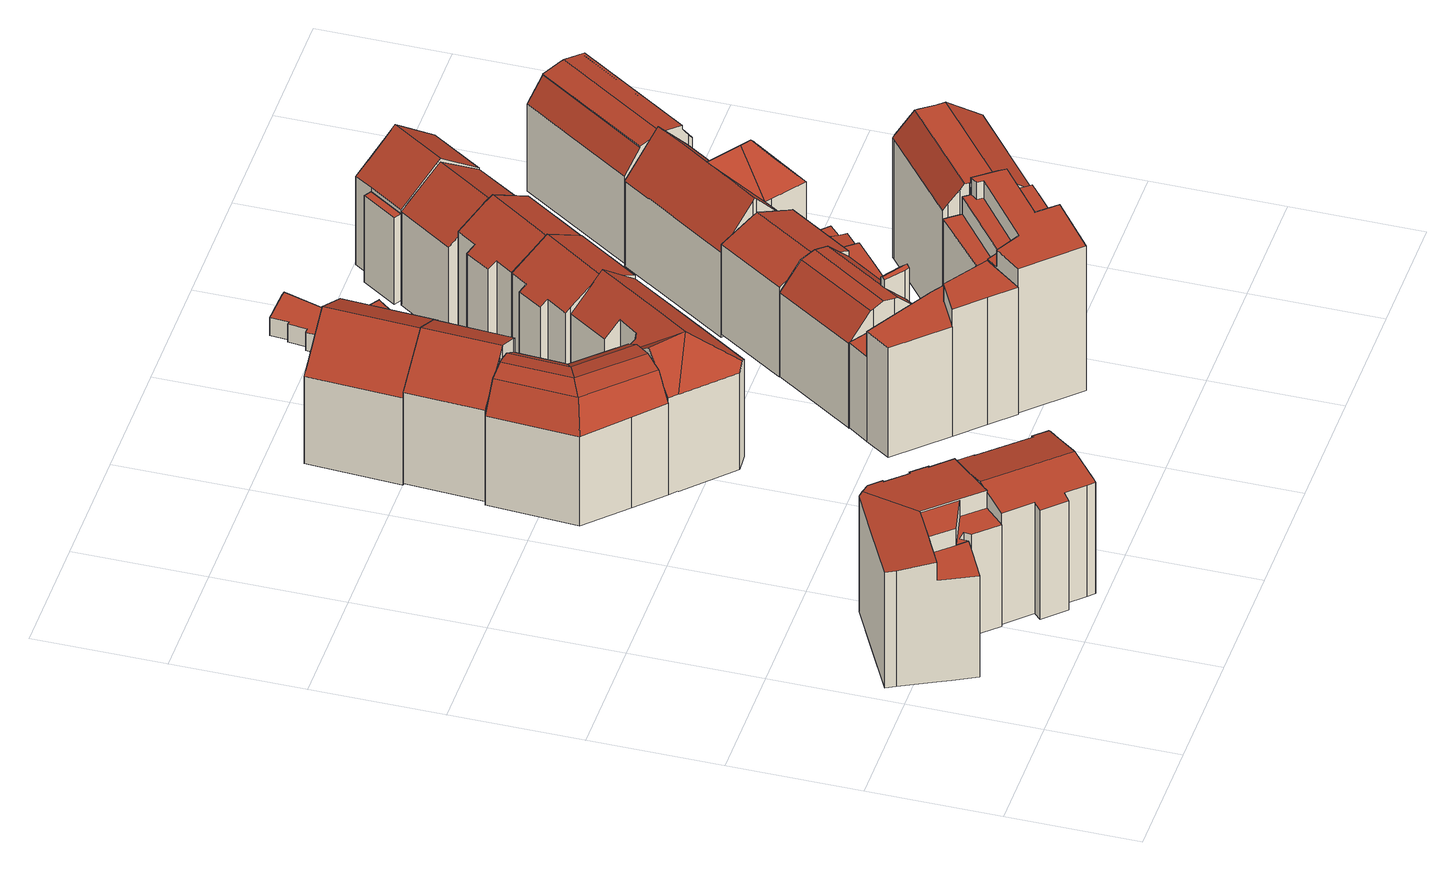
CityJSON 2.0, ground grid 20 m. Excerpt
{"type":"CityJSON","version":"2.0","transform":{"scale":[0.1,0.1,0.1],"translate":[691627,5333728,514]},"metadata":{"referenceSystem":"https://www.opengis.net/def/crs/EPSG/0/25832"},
"CityObjects":{
"building1":{"type":"Building","attributes":{"Gemeindeschluessel":"09162000","HoeheDach":"536.670","HoeheGrund":"515.590","Methode":"2000","NiedrigsteTraufeDesGebaeudes":"533.462","Geometrietyp2DReferenz":"3000","function":"31001_1000","roofType":"1000","measuredHeight":21.08,"storeysAboveGround":5},"geometry":[{"type":"MultiSurface","lod":"2","boundaries":[[[0,1,2,3,4,5]],[[6,7,8,9]],[[10,11,12,13]],[[14,6,9,10,13,15,16,17,18,19,20,5,4,3,21,22,23,24,25,26,27,28,29,30]],[[31,32,33,34,35,2,1,0]],[[27,36,37,28]],[[38,39,26,25,24,40]],[[41,42,43,44]],[[16,45,46,17]],[[42,41,47,48,49,34,50]],[[51,12,11,8,7,47,41,44]],[[29,52,53,30]],[[26,39,36,27]],[[6,14,30,53,48,47,7]],[[28,37,52,29]],[[54,45,16,15,13,12,51]],[[35,55,22,21,3,2]],[[20,31,0,5]],[[9,8,11,10]],[[22,55,56,23]],[[57,58,59,50,34,33,32]],[[19,18,17,46,60,57,32,31,20]],[[60,46,45,54,61,58,57]],[[61,54,51,44,43,59,58]],[[49,48,53,52,37,36,39,38,40,56,55,35,34]],[[23,56,40,24]],[[43,42,50,59]]],"semantics":{"surfaces":[{"type":"WallSurface"},{"type":"GroundSurface"},{"type":"RoofSurface"}],"values":[0,0,0,1,2,0,0,0,0,0,2,0,0,0,0,0,0,0,0,0,0,0,2,0,2,0,2]}}]},
"building2":{"type":"Building","attributes":{"Gemeindeschluessel":"09162000","HoeheDach":"536.990","HoeheGrund":"516.030","Methode":"1000","NiedrigsteTraufeDesGebaeudes":"535.286","Geometrietyp2DReferenz":"3000","function":"31001_1000","roofType":"3100","measuredHeight":20.96,"storeysAboveGround":5},"geometry":[{"type":"MultiSurface","lod":"2","boundaries":[[[62,63,64,65]],[[66,67,68,69,70,71]],[[72,73,68,67,66,74,75,76,77,78,79,80,81,62,65,82,83,84,85,86,87]],[[68,73,72,88,89,69]],[[87,90,88,72]],[[77,91,92,78]],[[70,69,89,88,90,93,94,95,96,97,64,63,98]],[[99,92,91,100,101,102,71,70,98,103]],[[66,71,102,74]],[[74,102,101,75]],[[84,95,94,85]],[[65,64,97,82]],[[78,92,99,79]],[[79,99,103,80]],[[75,101,100,76]],[[82,97,96,83]],[[103,98,63,62,81,80]],[[83,96,95,84]],[[76,100,91,77]],[[93,90,87,86,85,94]]],"semantics":{"surfaces":[{"type":"WallSurface"},{"type":"GroundSurface"},{"type":"RoofSurface"}],"values":[0,0,1,0,0,0,2,2,0,0,0,0,0,0,0,0,0,0,0,0]}}]},
"building3":{"type":"Building","attributes":{"Gemeindeschluessel":"09162000","HoeheDach":"535.610","HoeheGrund":"514.772","Methode":"2000","NiedrigsteTraufeDesGebaeudes":"530.641","Geometrietyp2DReferenz":"3000","function":"31001_9998","roofType":"3100","measuredHeight":20.84,"storeysAboveGround":4},"geometry":[{"type":"MultiSurface","lod":"2","boundaries":[[[104,105,106,107]],[[108,109,110,111,112]],[[113,114,115,116]],[[117,118,119,120,121]],[[122,123,117,121]],[[107,106,124,125]],[[123,124,106,105,126,117]],[[127,111,110,115]],[[128,129,114,113]],[[116,115,110,109]],[[126,130,131,132,118,117]],[[133,122,121,127]],[[134,132,131,135]],[[136,108,112,120,119]],[[104,137,130,126,105]],[[128,113,116,109,108,136,134,135,137,104,107,125]],[[114,129,133,127,115]],[[128,125,124,123,122,133,129]],[[134,136,119,118,132]],[[121,120,112,111,127]],[[135,131,130,137]]],"semantics":{"surfaces":[{"type":"WallSurface"},{"type":"RoofSurface"},{"type":"GroundSurface"}],"values":[0,0,0,1,1,0,1,1,0,0,1,1,0,0,0,2,1,0,0,1,0]}}]},
"building4":{"type":"Building","attributes":{"Gemeindeschluessel":"09162000","HoeheDach":"537.526","HoeheGrund":"515.370","Methode":"2000","NiedrigsteTraufeDesGebaeudes":"531.480","Geometrietyp2DReferenz":"3000","function":"31001_9998","roofType":"3100","measuredHeight":22.16,"storeysAboveGround":5},"geometry":[{"type":"MultiSurface","lod":"2","boundaries":[[[138,139,140,141]],[[142,143,144,145]],[[144,143,146,147,148,149,150]],[[145,144,150,151]],[[140,139,152,147,146]],[[153,152,139,138]],[[154,149,148,155]],[[151,150,149,154]],[[147,152,153,156,155,148]],[[138,141,157,142,145,151,154,155,156,153]],[[157,141,140,146,143,142]]],"semantics":{"surfaces":[{"type":"WallSurface"},{"type":"RoofSurface"},{"type":"GroundSurface"}],"values":[0,0,1,0,1,0,0,0,0,2,0]}}]},
"building5":{"type":"Building","attributes":{"Gemeindeschluessel":"09162000","HoeheDach":"537.495","HoeheGrund":"515.090","Methode":"2000","NiedrigsteTraufeDesGebaeudes":"530.514","Geometrietyp2DReferenz":"3000","function":"31001_1000","roofType":"3100","measuredHeight":22.41,"storeysAboveGround":5},"geometry":[{"type":"MultiSurface","lod":"2","boundaries":[[[158,159,160,161,162,163,164,165,166,167,168]],[[162,161,169,170,171,163]],[[160,159,172,173,169,161]],[[174,175,168,167,166,176]],[[171,177,178,165,164,163]],[[170,169,173,174,176,178,177,171]],[[165,178,176,166]],[[168,175,179,158]],[[158,179,172,159]],[[172,179,175,174,173]]],"semantics":{"surfaces":[{"type":"GroundSurface"},{"type":"WallSurface"},{"type":"RoofSurface"}],"values":[0,1,1,1,1,2,1,1,1,2]}}]},
"building6":{"type":"Building","attributes":{"Gemeindeschluessel":"09162000","HoeheDach":"536.700","HoeheGrund":"514.790","Methode":"2000","NiedrigsteTraufeDesGebaeudes":"531.887","Geometrietyp2DReferenz":"3000","function":"31001_9998","roofType":"3100","measuredHeight":21.91,"storeysAboveGround":4},"geometry":[{"type":"MultiSurface","lod":"2","boundaries":[[[180,181,182,183,184,185,186]],[[187,188,189,190,191,192,128,193,194,195,196,197,198,199,200,201,202,203,204]],[[201,205,206,202]],[[186,185,184,206,205,207,208,209,210,211,212]],[[188,187,204,183,182,181]],[[210,209,208,199,198,197]],[[196,211,210,197]],[[213,186,212,214,215]],[[216,180,186,217]],[[218,217,186,213,215,219]],[[190,189,188,181,180,216]],[[184,183,204,203,202,206]],[[219,215,214,212,211,196,195,194,193,128]],[[199,208,207,200]],[[192,191,190,216,217,218,219,128]],[[200,207,205,201]]],"semantics":{"surfaces":[{"type":"RoofSurface"},{"type":"GroundSurface"},{"type":"WallSurface"}],"values":[0,1,2,0,2,2,2,0,0,0,2,2,2,2,2,2]}}]},
"building7":{"type":"Building","attributes":{"Gemeindeschluessel":"09162000","HoeheDach":"538.440","HoeheGrund":"515.941","Methode":"2000","NiedrigsteTraufeDesGebaeudes":"530.940","Geometrietyp2DReferenz":"3000","function":"31001_1000","roofType":"1000","measuredHeight":22.5,"storeysAboveGround":7},"geometry":[{"type":"MultiSurface","lod":"2","boundaries":[[[220,221,222,223,224,225,226,227,228,229,230,231,232,233,234,235]],[[234,236,237,235]],[[238,239,240,241,242,243,244]],[[231,240,239,232]],[[245,246,247,248,237,236,249,250,251]],[[228,243,242,229]],[[252,253,254,255,256,257]],[[244,250,249,238]],[[232,239,238,233]],[[220,248,247,221]],[[245,257,256,246]],[[223,253,252,224]],[[225,245,251,226]],[[222,254,253,223]],[[230,241,240,231]],[[227,244,243,228]],[[224,252,257,245,225]],[[226,251,250,244,227]],[[246,256,255,247]],[[221,247,255,254,222]],[[235,237,248,220]],[[233,238,249,236,234]],[[229,242,241,230]]],"semantics":{"surfaces":[{"type":"GroundSurface"},{"type":"WallSurface"},{"type":"RoofSurface"}],"values":[0,1,2,1,2,1,2,1,1,1,1,1,1,1,1,1,1,1,1,1,1,1,1]}}]},
"building8":{"type":"Building","attributes":{"Gemeindeschluessel":"09162000","HoeheDach":"535.982","HoeheGrund":"515.726","Methode":"1000","NiedrigsteTraufeDesGebaeudes":"530.501","Geometrietyp2DReferenz":"3000","function":"31001_9998","roofType":"3100","measuredHeight":20.26,"storeysAboveGround":4},"geometry":[{"type":"MultiSurface","lod":"2","boundaries":[[[258,259,260,261,262,263,264,265,266,267,268,269,270,271]],[[258,272,273,274,259]],[[275,268,267,276,277,278,279]],[[259,274,280,260]],[[270,281,282,283,271]],[[265,264,284,285,286]],[[268,275,287,269]],[[288,289,280,274,290,291]],[[292,283,282,293,294]],[[275,279,295,281,287]],[[285,277,276,296,286]],[[274,273,297,290]],[[273,272,292,294,297]],[[264,263,298,299,284]],[[261,289,288,262]],[[258,271,283,292,272]],[[295,293,282,281]],[[295,290,297,294,293]],[[295,279,278,299,298,291,290]],[[260,280,289,261]],[[263,262,288,291,298]],[[269,287,281,270]],[[284,299,278,277,285]],[[266,296,276,267]],[[265,286,296,266]]],"semantics":{"surfaces":[{"type":"GroundSurface"},{"type":"WallSurface"},{"type":"RoofSurface"}],"values":[0,1,1,1,1,1,1,2,2,2,2,1,2,1,1,1,1,1,2,1,1,1,2,1,1]}}]},
"building9":{"type":"Building","attributes":{"Gemeindeschluessel":"09162000","HoeheDach":"535.977","HoeheGrund":"514.550","Methode":"2000","NiedrigsteTraufeDesGebaeudes":"531.784","Geometrietyp2DReferenz":"3000","function":"31001_1000","roofType":"3100","measuredHeight":21.43,"storeysAboveGround":4},"geometry":[{"type":"MultiSurface","lod":"2","boundaries":[[[300,301,302,303,304,305]],[[305,304,306,307]],[[307,306,308,309]],[[310,311,312,313]],[[314,315,311,310]],[[301,300,305,307,309,314,310,313,316,317,318]],[[319,320,318,317,316,321]],[[318,320,302,301]],[[309,308,315,314]],[[313,312,321,316]],[[304,303,319,321,312,311,315,308,306]],[[302,320,319,303]]],"semantics":{"surfaces":[{"type":"WallSurface"},{"type":"GroundSurface"},{"type":"RoofSurface"}],"values":[0,0,0,0,0,1,0,0,0,0,2,2]}}]},
"building10":{"type":"Building","attributes":{"Gemeindeschluessel":"09162000","HoeheDach":"541.730","HoeheGrund":"516.227","Methode":"2000","NiedrigsteTraufeDesGebaeudes":"535.630","Geometrietyp2DReferenz":"3000","function":"31001_1000","roofType":"1000","measuredHeight":25.5,"storeysAboveGround":8},"geometry":[{"type":"MultiSurface","lod":"2","boundaries":[[[322,323,324,325]],[[326,327,328,329]],[[330,331,332,333,334,335,336,337,338]],[[339,332,331,340]],[[341,342,323,322]],[[343,344,345,346]],[[347,348,349,350]],[[351,352,353,327,326,354]],[[355,352,351,356,357,341,322,325,343,346,358,359,360,361,362,363,364,365,366,339,340]],[[359,367,368,360]],[[364,335,334,365]],[[355,340,331,330,369,370]],[[365,334,333,366]],[[357,371,342,341]],[[372,373,374,375]],[[329,328,373,372]],[[363,336,335,364]],[[366,333,332,339]],[[359,358,376,350,349,367]],[[325,324,344,343]],[[363,362,377,378,337,336]],[[346,345,376,358]],[[361,379,377,362]],[[361,360,368,380,381,379]],[[382,383,348,347]],[[338,384,369,330]],[[370,369,384,378,377,379,381,374,373,328,327,353]],[[347,350,376,345,344,324,323,342,371,385,382]],[[337,378,384,338]],[[329,372,375,380,368,367,349,348,383,354,326]],[[375,374,381,380]],[[356,351,354,383,382,385]],[[356,385,371,357]],[[355,370,353,352]]],"semantics":{"surfaces":[{"type":"WallSurface"},{"type":"RoofSurface"},{"type":"GroundSurface"}],"values":[0,0,1,0,0,0,0,0,2,0,0,0,0,0,0,0,0,0,0,0,0,0,0,0,0,0,1,1,0,1,0,0,0,0]}}]},
"building11":{"type":"Building","attributes":{"Gemeindeschluessel":"09162000","HoeheDach":"533.975","HoeheGrund":"515.580","Methode":"1000","NiedrigsteTraufeDesGebaeudes":"531.434","Geometrietyp2DReferenz":"3000","function":"31001_9998","roofType":"3100","measuredHeight":18.39,"storeysAboveGround":4},"geometry":[{"type":"MultiSurface","lod":"2","boundaries":[[[386,387,388,389,390,391]],[[392,393,391,390,389,394,395,396,397,398]],[[399,400,397,396,395,401]],[[402,403,400,399,404]],[[404,399,401,405,388,387,386]],[[394,405,401,395]],[[398,403,402,392]],[[389,388,405,394]],[[397,400,403,398]],[[393,392,402,404,386,391]]],"semantics":{"surfaces":[{"type":"WallSurface"},{"type":"GroundSurface"},{"type":"RoofSurface"}],"values":[0,1,0,2,2,0,0,0,0,0]}}]},
"building12":{"type":"Building","attributes":{"Gemeindeschluessel":"09162000","HoeheDach":"519.520","HoeheGrund":"515.700","Methode":"1000","NiedrigsteTraufeDesGebaeudes":"519.005","Geometrietyp2DReferenz":"3000","function":"31001_2000","roofType":"1000","measuredHeight":3.82},"geometry":[{"type":"MultiSurface","lod":"2","boundaries":[[[406,407,408,409,410,411]],[[406,412,413,407]],[[411,414,412,406]],[[414,415,416,417,413,412]],[[407,413,417,408]],[[410,415,414,411]],[[409,416,415,410]],[[408,417,416,409]]],"semantics":{"surfaces":[{"type":"GroundSurface"},{"type":"WallSurface"},{"type":"RoofSurface"}],"values":[0,1,1,2,1,1,1,1]}}]},
"building13":{"type":"Building","attributes":{"Gemeindeschluessel":"09162000","HoeheDach":"518.264","HoeheGrund":"515.080","Methode":"1000","NiedrigsteTraufeDesGebaeudes":"518.264","Geometrietyp2DReferenz":"3000","function":"31001_2000","roofType":"1000","measuredHeight":3.18},"geometry":[{"type":"MultiSurface","lod":"2","boundaries":[[[418,419,420,421]],[[422,423,424,425]],[[426,427,428,429,420,419,430,431,424,423,432,433,434,435,436,437,438,439,440]],[[441,430,419,418]],[[442,436,435,443]],[[444,428,427,445]],[[421,420,429,446]],[[447,434,433,448]],[[448,433,432,449]],[[450,437,436,442]],[[451,445,427,426,440,452]],[[453,438,437,450]],[[454,439,438,453]],[[452,440,439,454]],[[421,446,444,445,451,452,454,453,450,442,443,447,448,449,422,425,455,441,418]],[[449,432,423,422]],[[431,430,441,455,425,424]],[[443,435,434,447]],[[446,429,428,444]]],"semantics":{"surfaces":[{"type":"WallSurface"},{"type":"RoofSurface"},{"type":"GroundSurface"}],"values":[0,0,1,0,0,0,0,0,0,0,0,0,0,0,2,0,0,0,0]}}]},
"building14":{"type":"Building","attributes":{"Gemeindeschluessel":"09162000","HoeheDach":"517.944","HoeheGrund":"514.440","Methode":"1000","NiedrigsteTraufeDesGebaeudes":"517.332","Geometrietyp2DReferenz":"3000","function":"31001_2000","roofType":"2100","measuredHeight":3.5},"geometry":[{"type":"MultiSurface","lod":"2","boundaries":[[[456,457,458,459]],[[460,461,458,457,462]],[[459,458,461,463]],[[463,461,460,464]],[[465,456,459,463,464]],[[464,460,462,465]],[[465,462,457,456]]],"semantics":{"surfaces":[{"type":"WallSurface"},{"type":"RoofSurface"},{"type":"GroundSurface"}],"values":[0,1,0,0,2,0,0]}}]},
"building15":{"type":"Building","attributes":{"Gemeindeschluessel":"09162000","HoeheDach":"535.885","HoeheGrund":"514.560","Methode":"2000","NiedrigsteTraufeDesGebaeudes":"531.809","Geometrietyp2DReferenz":"3000","function":"31001_1000","roofType":"3100","measuredHeight":21.32,"storeysAboveGround":4},"geometry":[{"type":"MultiSurface","lod":"2","boundaries":[[[466,467,468,469,470,471]],[[472,473,474,475,476,477]],[[478,479,480,481]],[[482,483,484,485,486,473,472,477,470,469,468,487]],[[471,470,477,476]],[[488,481,480,482,487,489]],[[481,488,489,467,466,471,476,475,474,490,491,492,493,478]],[[490,486,485,491]],[[491,485,484,492]],[[483,479,478,493,492,484]],[[474,473,486,490]],[[480,479,483,482]],[[489,487,468,467]]],"semantics":{"surfaces":[{"type":"WallSurface"},{"type":"RoofSurface"},{"type":"GroundSurface"}],"values":[0,0,0,1,0,0,2,0,0,0,0,1,0]}}]},
"building16":{"type":"Building","attributes":{"Gemeindeschluessel":"09162000","HoeheDach":"517.098","HoeheGrund":"514.090","Methode":"1000","NiedrigsteTraufeDesGebaeudes":"516.663","Geometrietyp2DReferenz":"3000","function":"31001_2000","roofType":"1000","measuredHeight":3.01},"geometry":[{"type":"MultiSurface","lod":"2","boundaries":[[[494,495,496,497,498,499]],[[495,494,499,500,501,502]],[[495,502,503,496]],[[504,500,499,498,497,505]],[[502,501,500,504,505,503]],[[496,503,505,497]]],"semantics":{"surfaces":[{"type":"GroundSurface"},{"type":"WallSurface"},{"type":"RoofSurface"}],"values":[0,1,1,1,2,1]}}]},
"building17":{"type":"Building","attributes":{"Gemeindeschluessel":"09162000","HoeheDach":"519.718","HoeheGrund":"515.170","Methode":"1000","NiedrigsteTraufeDesGebaeudes":"518.104","Geometrietyp2DReferenz":"3000","function":"31001_2000","roofType":"2100","measuredHeight":4.55},"geometry":[{"type":"MultiSurface","lod":"2","boundaries":[[[506,507,508,509]],[[507,510,511,512,513,514,515,516,517,518,508]],[[519,520,521,522,523,506,509,524,525,526,527]],[[523,510,507,506]],[[516,515,527,526,525,517]],[[522,521,512,511,510,523]],[[508,518,517,525,524,509]],[[521,520,519,514,513,512]],[[527,515,514,519]]],"semantics":{"surfaces":[{"type":"WallSurface"},{"type":"RoofSurface"},{"type":"GroundSurface"}],"values":[0,1,2,0,0,0,0,0,0]}}]},
"building18":{"type":"Building","attributes":{"Gemeindeschluessel":"09162000","HoeheDach":"519.969","HoeheGrund":"515.210","Methode":"1000","NiedrigsteTraufeDesGebaeudes":"519.969","Geometrietyp2DReferenz":"3000","function":"31001_2000","roofType":"1000","measuredHeight":4.76},"geometry":[{"type":"MultiSurface","lod":"2","boundaries":[[[528,529,530,531,532,533]],[[534,535,536,529,528,533,537,538]],[[539,540,541,519,527,532,531,530]],[[540,539,530,529,536,535]],[[540,535,534,541]],[[541,534,538,519]],[[527,537,533,532]],[[519,538,537,527]]],"semantics":{"surfaces":[{"type":"WallSurface"},{"type":"RoofSurface"},{"type":"GroundSurface"}],"values":[0,1,2,0,0,0,0,0]}}]},
"building19":{"type":"Building","attributes":{"Gemeindeschluessel":"09162000","HoeheDach":"535.749","HoeheGrund":"514.040","Methode":"1000","NiedrigsteTraufeDesGebaeudes":"530.577","Geometrietyp2DReferenz":"3000","function":"31001_1000","roofType":"3100","measuredHeight":21.71,"storeysAboveGround":4},"geometry":[{"type":"MultiSurface","lod":"2","boundaries":[[[542,543,544,545,546,547]],[[545,548,549,550,551,546]],[[552,553,554,544,543,555]],[[556,557,558,553,552,555,559,560,551,550,549]],[[559,542,547,560]],[[560,547,546,551]],[[558,557,561,562,554,553]],[[554,562,561,563,548,545,544]],[[555,543,542,559]],[[557,556,549,548,563,561]]],"semantics":{"surfaces":[{"type":"RoofSurface"},{"type":"WallSurface"},{"type":"GroundSurface"}],"values":[0,1,1,2,1,1,1,0,1,1]}}]},
"building20":{"type":"Building","attributes":{"Gemeindeschluessel":"09162000","HoeheDach":"530.057","HoeheGrund":"514.820","Methode":"3100","NiedrigsteTraufeDesGebaeudes":"530.057","Geometrietyp2DReferenz":"3000","function":"31001_2000","roofType":"1000","measuredHeight":15.24},"geometry":[{"type":"MultiSurface","lod":"2","boundaries":[[[564,565,566,567]],[[568,564,567,569]],[[570,568,569,571]],[[566,571,569,567]],[[565,570,571,566]],[[564,568,570,565]]],"semantics":{"surfaces":[{"type":"WallSurface"},{"type":"GroundSurface"},{"type":"RoofSurface"}],"values":[0,0,0,1,0,2]}}]},
"building21":{"type":"Building","attributes":{"Gemeindeschluessel":"09162000","HoeheDach":"540.772","HoeheGrund":"515.670","Methode":"2000","NiedrigsteTraufeDesGebaeudes":"536.935","Geometrietyp2DReferenz":"3000","function":"31001_1000","roofType":"2100","measuredHeight":25.1,"storeysAboveGround":7},"geometry":[{"type":"MultiSurface","lod":"2","boundaries":[[[572,573,574,575,576]],[[577,578,579,580,581,582,583]],[[584,585,586,575,574,587,588,589]],[[590,591,592,582,581]],[[593,580,579,594]],[[595,584,589,596]],[[594,579,578,597]],[[598,599,577,583,600]],[[601,588,587,602]],[[572,576,592,591]],[[602,587,574,573]],[[597,578,577,599]],[[590,581,580,593]],[[603,600,583,582,592,576,575,586]],[[604,585,584,595]],[[604,605,603,586,585]],[[596,589,588,601]],[[598,600,603,605]],[[598,605,604,595,596,601,602,573,572,591,590,593,594,597,599]]],"semantics":{"surfaces":[{"type":"WallSurface"},{"type":"RoofSurface"},{"type":"GroundSurface"}],"values":[0,1,1,0,0,0,0,0,0,0,0,0,0,1,0,0,0,0,2]}}]},
"building22":{"type":"Building","attributes":{"Gemeindeschluessel":"09162000","HoeheDach":"536.679","HoeheGrund":"514.910","Methode":"1000","NiedrigsteTraufeDesGebaeudes":"529.958","Geometrietyp2DReferenz":"3000","function":"31001_1000","roofType":"3100","measuredHeight":21.77,"storeysAboveGround":4},"geometry":[{"type":"MultiSurface","lod":"2","boundaries":[[[606,607,608,609]],[[610,611,612,613,614,615]],[[616,617,618,619]],[[607,620,621,622,623,624,608]],[[625,626,627,628]],[[617,629,630,631,632,633,634,635,636,637,618]],[[638,620,607,606]],[[621,620,639,640,641,622]],[[638,606,609,642,625,628,643,616,619,644,645,646,647,648,612,611,610,649,650,651,652]],[[622,641,640,653,654,623]],[[623,654,653,655,631]],[[627,626,656,608,631,630,629]],[[655,615,614,613,633,632,631]],[[643,628,627,629,617,616]],[[652,639,620,638]],[[608,624,623,631]],[[633,613,612,648,647,634]],[[625,642,609,608,656,626]],[[618,637,636,635,634,647,646,645,644,619]],[[655,653,640,639,652,651,650,649,610,615]]],"semantics":{"surfaces":[{"type":"WallSurface"},{"type":"RoofSurface"},{"type":"GroundSurface"}],"values":[0,0,0,1,0,1,0,1,2,1,1,1,1,0,0,1,0,0,0,0]}}]},
"building23":{"type":"Building","attributes":{"Gemeindeschluessel":"09162000","HoeheDach":"519.209","HoeheGrund":"515.370","Methode":"1000","NiedrigsteTraufeDesGebaeudes":"518.773","Geometrietyp2DReferenz":"3000","function":"31001_2000","roofType":"1000","measuredHeight":3.84},"geometry":[{"type":"MultiSurface","lod":"2","boundaries":[[[657,658,659,660]],[[661,662,663,664,665,666]],[[667,668,661,666]],[[669,670,671,672,668,667]],[[673,670,669,667,666,665,664,674,657,660]],[[670,673,660,659,675,671]],[[668,672,671,675,659,658,676,663,662,661]],[[676,658,657,674,664,663]]],"semantics":{"surfaces":[{"type":"WallSurface"},{"type":"GroundSurface"},{"type":"RoofSurface"}],"values":[0,0,0,0,1,0,2,0]}}]},
"building24":{"type":"Building","attributes":{"Gemeindeschluessel":"09162000","HoeheDach":"536.290","HoeheGrund":"515.254","Methode":"2000","NiedrigsteTraufeDesGebaeudes":"530.778","Geometrietyp2DReferenz":"3000","function":"31001_9998","roofType":"3100","measuredHeight":21.04,"storeysAboveGround":4},"geometry":[{"type":"MultiSurface","lod":"2","boundaries":[[[677,678,679,680,681,682,683,684]],[[678,685,686,679]],[[680,687,688,681]],[[689,677,684,690,691]],[[685,689,691,692,688,687,686]],[[683,693,690,684]],[[682,694,693,683]],[[679,686,687,680]],[[690,693,694,692,691]],[[685,678,677,689]],[[682,681,688,692,694]]],"semantics":{"surfaces":[{"type":"GroundSurface"},{"type":"WallSurface"},{"type":"RoofSurface"}],"values":[0,1,1,1,2,1,1,1,2,1,1]}}]},
"building25":{"type":"Building","attributes":{"Gemeindeschluessel":"09162000","HoeheDach":"518.870","HoeheGrund":"515.289","Methode":"2000","NiedrigsteTraufeDesGebaeudes":"518.870","Geometrietyp2DReferenz":"3000","function":"31001_2000","roofType":"1000","measuredHeight":3.58},"geometry":[{"type":"MultiSurface","lod":"2","boundaries":[[[695,696,697,698]],[[699,695,698,700]],[[701,696,695,699]],[[658,700,698,697]],[[696,701,658,697]],[[701,699,700,658]]],"semantics":{"surfaces":[{"type":"WallSurface"},{"type":"GroundSurface"},{"type":"RoofSurface"}],"values":[0,0,1,2,0,0]}}]},
"building26":{"type":"Building","attributes":{"Gemeindeschluessel":"09162000","HoeheDach":"535.407","HoeheGrund":"515.410","Methode":"2000","NiedrigsteTraufeDesGebaeudes":"530.758","Geometrietyp2DReferenz":"3000","function":"31001_1000","roofType":"3100","measuredHeight":20,"storeysAboveGround":4},"geometry":[{"type":"MultiSurface","lod":"2","boundaries":[[[702,703,704,705]],[[706,707,708,709,710,711,702,705,712,713,714,715]],[[716,717,710,709]],[[713,718,719,714]],[[720,703,702,711]],[[704,703,720,721,722,723,724,725,726]],[[716,727,722,721,728,717]],[[710,717,728,721,720,711]],[[727,716,709,708,707,706,715,729,730,725,724,723,722]],[[715,714,719,729]],[[705,704,726,731,712]],[[726,725,730,729,719,718,731]],[[713,712,731,718]]],"semantics":{"surfaces":[{"type":"RoofSurface"},{"type":"WallSurface"},{"type":"GroundSurface"}],"values":[0,1,1,0,1,1,1,0,2,1,0,1,1]}}]}
},
"vertices":[
[8,231,220],[90,275,220],[160,312,220],[160,312,16],[90,275,16],[8,231,16],[183,114,16],[183,114,196],[151,148,196],[151,148,16],[152,160,16],[152,160,196],[137,161,196],[137,161,16],[213,144,16],[136,149,16],[136,148,16],[68,112,16],[50,147,16],[41,166,16],[15,217,16],[171,311,16],[186,308,16],[202,291,16],[200,289,16],[224,263,16],[228,259,16],[230,261,16],[250,239,16],[248,238,16],[276,209,16],[15,217,221],[41,166,227],[94,194,227],[142,220,227],[171,311,220],[230,261,220],[250,239,220],[224,263,220],[228,259,220],[200,289,220],[184,175,196],[184,175,225],[123,162,225],[123,162,196],[136,148,195],[68,112,195],[213,144,196],[213,144,227],[184,175,227],[142,220,225],[136,149,196],[248,238,220],[276,209,220],[136,149,195],[186,308,220],[202,291,220],[41,166,195],[94,194,195],[94,194,225],[50,147,195],[123,162,195],
[276,209,20],[276,209,214],[278,211,213],[278,211,20],[290,14,20],[326,51,20],[329,54,20],[329,54,229],[326,51,230],[290,14,218],[378,101,20],[360,84,20],[284,9,20],[275,18,20],[250,44,20],[239,34,20],[208,66,20],[219,77,20],[183,114,20],[226,158,20],[300,188,20],[298,187,20],[360,120,20],[362,123,20],[380,104,20],[380,103,20],[378,101,214],[360,84,219],[380,103,213],[239,34,213],[208,66,213],[380,104,213],[362,123,213],[360,120,214],[298,187,214],[300,188,213],[226,158,230],[219,77,216],[250,44,216],[275,18,216],[284,9,217],[183,114,216],
[393,758,8],[393,758,191],[402,748,191],[402,748,8],[309,872,8],[250,876,8],[250,876,166],[280,874,209],[309,872,216],[300,681,8],[300,681,168],[242,738,166],[242,738,8],[335,778,209],[340,871,209],[320,872,214],[310,872,216],[304,764,216],[385,682,216],[408,704,209],[427,722,191],[427,722,8],[363,790,190],[273,749,209],[342,640,8],[342,640,170],[361,792,191],[363,796,190],[367,869,190],[362,659,209],[367,869,8],[363,796,8],[320,872,8],[361,792,8],
[372,869,14],[372,869,211],[367,869,214],[367,869,14],[320,872,14],[320,872,233],[309,872,224],[309,872,14],[323,872,235],[329,992,235],[327,992,233],[257,996,175],[250,876,175],[250,876,14],[381,988,210],[381,988,14],[257,996,14],[327,992,14],[329,992,14],[323,872,14],
[396,987,11],[381,988,11],[328,992,11],[327,992,11],[307,993,11],[257,996,11],[257,997,11],[265,1140,11],[335,1135,11],[336,1135,11],[404,1129,11],[327,992,234],[307,993,214],[257,996,165],[381,988,206],[328,992,235],[336,1135,235],[404,1129,198],[335,1135,235],[257,997,165],[265,1140,165],[396,987,198],
[439,562,188],[453,563,179],[520,664,179],[582,757,179],[532,789,227],[470,696,227],[433,641,227],[520,664,8],[453,563,8],[439,562,8],[423,561,8],[354,628,8],[354,629,8],[384,680,8],[396,693,8],[422,718,8],[427,723,8],[435,714,8],[441,715,8],[443,715,8],[464,744,8],[442,760,8],[483,821,8],[532,789,8],[582,757,8],[442,760,179],[483,821,179],[464,744,201],[443,715,200],[441,715,198],[435,714,195],[427,723,186],[422,718,184],[387,678,227],[396,693,213],[384,680,227],[423,561,179],[354,628,179],[354,629,179],[342,640,180],
[693,298,19],[679,280,19],[668,266,19],[634,222,19],[601,256,19],[562,296,19],[493,368,19],[519,406,19],[542,438,19],[579,414,19],[611,393,19],[646,370,19],[643,366,19],[628,345,19],[680,311,19],[696,301,19],[680,311,213],[696,301,213],[628,345,169],[643,366,169],[646,370,169],[611,393,169],[579,414,169],[542,438,169],[519,406,169],[562,296,213],[613,323,213],[679,280,213],[693,298,213],[628,345,213],[519,406,213],[493,368,213],[601,256,244],[634,222,244],[668,266,244],[679,280,244],[613,323,244],[562,296,244],
[666,388,17],[660,392,17],[652,380,17],[647,372,17],[646,370,17],[611,393,17],[579,414,17],[542,438,17],[544,440,17],[625,562,17],[729,493,17],[681,423,17],[666,400,17],[671,396,17],[666,388,216],[660,392,216],[660,392,166],[729,493,165],[625,562,166],[657,541,204],[677,527,209],[697,514,203],[652,380,166],[666,400,166],[666,400,216],[671,396,216],[579,414,204],[575,417,204],[542,438,166],[681,423,166],[646,370,166],[647,372,166],[630,413,203],[615,390,203],[669,392,220],[635,420,217],[632,416,220],[635,420,203],[544,440,166],[630,413,217],[611,393,204],[595,404,209],
[528,791,5],[582,757,5],[582,757,185],[528,791,220],[483,821,190],[483,821,5],[475,826,185],[475,826,5],[497,858,185],[497,858,5],[511,903,5],[511,903,178],[522,896,185],[522,895,5],[486,866,5],[486,866,178],[540,922,5],[594,887,5],[646,853,5],[594,887,220],[646,853,185],[540,922,185],
[697,300,22],[697,300,216],[780,372,216],[780,372,22],[666,262,247],[666,262,277],[704,242,277],[704,242,247],[786,207,237],[789,209,237],[790,210,237],[803,220,237],[824,236,237],[846,254,237],[865,269,237],[841,299,237],[760,235,237],[790,210,22],[789,209,22],[696,301,22],[696,301,216],[783,374,22],[783,374,216],[788,368,216],[788,368,22],[698,269,216],[698,269,247],[801,351,247],[801,351,216],[668,266,22],[634,222,22],[634,222,277],[668,266,247],[708,146,22],[679,280,22],[693,298,22],[799,354,22],[807,343,22],[808,342,22],[834,309,22],[839,302,22],[865,269,22],[846,254,22],[824,236,22],[803,220,22],[807,343,247],[808,342,247],[786,207,277],[708,146,277],[693,298,216],[806,322,247],[806,322,277],[800,330,277],[800,330,247],[799,354,216],[839,302,277],[841,299,277],[834,309,277],[809,341,247],[809,341,277],[679,279,216],[679,279,247],[760,235,277],[679,280,216],
[625,562,174],[626,564,174],[694,666,174],[694,666,16],[626,564,16],[625,562,16],[729,493,16],[677,528,16],[739,634,16],[744,630,16],[745,630,16],[789,597,16],[795,593,16],[745,630,200],[789,597,177],[744,630,199],[729,493,174],[795,593,174],[677,528,200],[739,634,197],
[722,442,17],[759,473,17],[766,469,17],[773,460,17],[785,442,17],[747,412,17],[722,442,50],[759,473,50],[747,412,55],[785,442,55],[773,460,52],[766,469,51],
[581,1261,11],[581,1261,43],[555,1175,43],[555,1175,11],[522,1265,11],[522,1265,43],[533,1264,43],[533,1264,11],[488,1122,43],[507,1120,43],[527,1116,43],[532,1115,43],[575,1262,43],[535,1264,43],[520,1236,43],[515,1237,43],[512,1208,43],[504,1208,43],[502,1180,43],[495,1181,43],[493,1154,43],[486,1155,43],[483,1122,43],[575,1262,11],[502,1180,11],[504,1208,11],[527,1116,11],[507,1120,11],[532,1115,11],[512,1208,11],[515,1237,11],[520,1236,11],[495,1181,11],[488,1122,11],[483,1122,11],[493,1154,11],[486,1155,11],[535,1264,11],
[555,1175,4],[555,1175,39],[575,1162,33],[575,1162,4],[555,1107,33],[564,1132,33],[532,1115,39],[564,1132,4],[555,1107,4],[532,1115,4],
[555,951,6],[558,949,6],[558,949,186],[555,951,184],[546,958,178],[546,958,6],[582,990,184],[585,988,186],[585,988,6],[582,990,6],[572,996,6],[572,996,178],[710,948,6],[710,948,184],[646,853,184],[646,853,6],[592,888,219],[657,984,219],[655,985,218],[646,992,212],[605,1018,186],[540,922,186],[592,888,6],[540,922,6],[605,1018,6],[646,992,6],[655,985,6],[657,984,6],
[615,1134,1],[598,1109,1],[564,1132,1],[575,1162,1],[615,1135,1],[616,1135,1],[616,1135,31],[615,1134,31],[598,1109,27],[564,1132,27],[615,1135,31],[575,1162,31],
[759,473,12],[759,473,51],[755,476,49],[755,476,12],[766,469,53],[769,465,55],[773,460,57],[775,462,57],[779,465,57],[869,547,57],[836,565,46],[823,573,41],[785,518,46],[779,465,12],[775,462,12],[773,460,12],[769,465,12],[766,469,12],[785,518,12],[823,573,12],[836,565,12],[869,547,12],
[886,526,60],[887,524,60],[887,524,12],[886,526,12],[872,543,12],[872,543,60],[782,460,60],[794,446,60],[844,488,60],[869,547,60],[779,465,60],[844,488,12],[794,446,12],[782,460,12],
[605,1018,177],[646,992,213],[651,988,217],[709,1074,217],[650,1113,166],[592,1028,166],[769,1036,166],[769,1036,0],[709,1074,0],[650,1113,0],[651,988,0],[655,985,0],[655,985,214],[646,992,0],[711,948,0],[710,948,0],[690,962,0],[605,1018,0],[592,1028,0],[710,948,166],[690,962,184],[711,948,166],
[675,1174,161],[686,1167,161],[686,1167,8],[675,1174,8],[639,1120,161],[639,1120,8],[650,1113,161],[650,1113,8],
[946,454,17],[923,483,17],[923,483,234],[941,460,268],[946,454,268],[834,309,265],[839,302,259],[865,269,229],[1003,381,229],[972,421,265],[970,424,268],[831,312,268],[788,368,239],[799,354,259],[803,348,268],[920,486,229],[918,484,229],[783,374,230],[972,421,17],[960,435,17],[960,435,268],[1003,381,17],[865,269,17],[788,368,17],[783,374,17],[839,302,17],[808,342,17],[834,309,17],[808,342,268],[918,484,17],[920,486,17],[807,343,268],[799,354,17],[807,343,17],
[826,633,9],[826,633,160],[818,639,160],[818,639,9],[872,731,9],[873,732,9],[900,774,9],[900,774,167],[873,732,166],[872,731,166],[739,634,9],[739,634,222],[694,666,160],[694,666,9],[876,597,160],[868,642,199],[863,673,227],[848,683,227],[833,661,193],[789,597,9],[789,597,161],[744,630,224],[744,630,9],[742,632,227],[770,673,227],[799,718,227],[829,762,227],[856,804,227],[808,838,160],[780,796,160],[780,795,160],[722,708,160],[876,597,9],[937,686,160],[936,687,161],[901,680,193],[817,639,9],[742,632,9],[722,708,9],[780,795,9],[780,796,9],[808,838,9],[856,804,9],[876,728,9],[877,728,9],[936,687,9],[937,686,9],[877,728,161],[863,706,193],[876,728,161],[817,639,160],
[908,560,14],[908,560,49],[917,550,48],[917,550,14],[869,547,51],[883,563,52],[894,576,52],[894,576,14],[883,563,14],[869,547,14],[872,543,14],[872,543,51],[875,540,14],[887,524,14],[887,524,48],[875,540,50],[888,525,14],[896,574,14],[888,525,48],[896,574,52],
[650,1113,12],[686,1167,12],[704,1194,12],[723,1181,12],[757,1159,12],[772,1149,12],[822,1115,12],[769,1036,12],[686,1167,168],[704,1194,168],[723,1181,186],[757,1159,217],[650,1113,168],[769,1036,168],[709,1074,223],[763,1155,223],[822,1115,168],[772,1149,215],
[909,592,13],[894,576,13],[894,576,49],[909,592,49],[925,576,13],[925,576,49],[908,560,13],
[891,780,207],[1007,954,207],[976,975,214],[861,801,214],[830,822,14],[861,801,14],[891,780,14],[900,774,14],[900,774,186],[891,780,201],[830,822,207],[830,822,205],[808,838,168],[808,838,14],[906,770,14],[906,770,176],[946,996,205],[923,1012,168],[1007,954,201],[1023,943,174],[1023,943,14],[1007,954,14],[976,975,14],[975,976,14],[975,976,214],[1009,922,14],[1009,922,174],[923,1012,14],[946,996,14],[946,996,207]
]}
